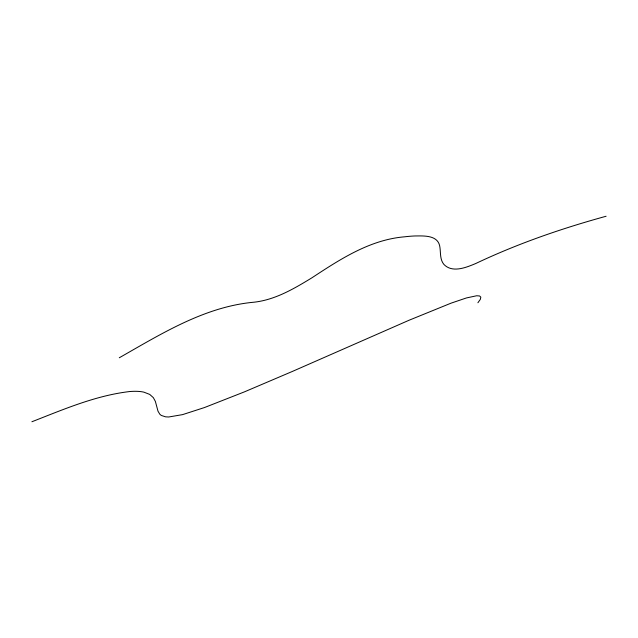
<?xml version="1.0" encoding="UTF-8"?>
<svg xmlns="http://www.w3.org/2000/svg" width="638" height="638" viewBox="0 0 638 638"><rect width="100%" height="100%" fill="white"/><g stroke="black" fill="none" stroke-linecap="round" stroke-linejoin="round"><path stroke-width="0.96" d="M477.902 302.755L480.31 299.405L480.829 297.164L479.585 295.968L476.69 295.753L466.458 297.938L451.098 303.146L408.902 320.308L292.403 371.428L244.29 391.923L204.479 407.546L182.564 414.628L168.719 416.989L165.641 416.845L161.302 415.45L159.859 414.277L158.009 411.215L155.385 401.454L153.335 397.634L149.707 394.404L143.909 392.163A75.037 23.191 -24.3 0 0 129.913 391.517C95.732 395.488 63.688 409.349 31.9 421.75M119.29 357.766C161.374 333.826 204.758 306.599 254.163 302.189C275.265 299.804 293.982 288.743 311.775 277.897C340.166 259.267 369.944 239.657 404.779 236.794A119.497 36.924 -24.3 0 1 414.931 235.964C423.433 235.916 437.07 234.928 439.622 245.574C440.97 251.827 439.494 259.068 443.865 264.379C452.398 273.319 466.25 267.458 475.796 263.494C517.617 243.652 561.496 228.508 606.1 216.25"/></g></svg>
